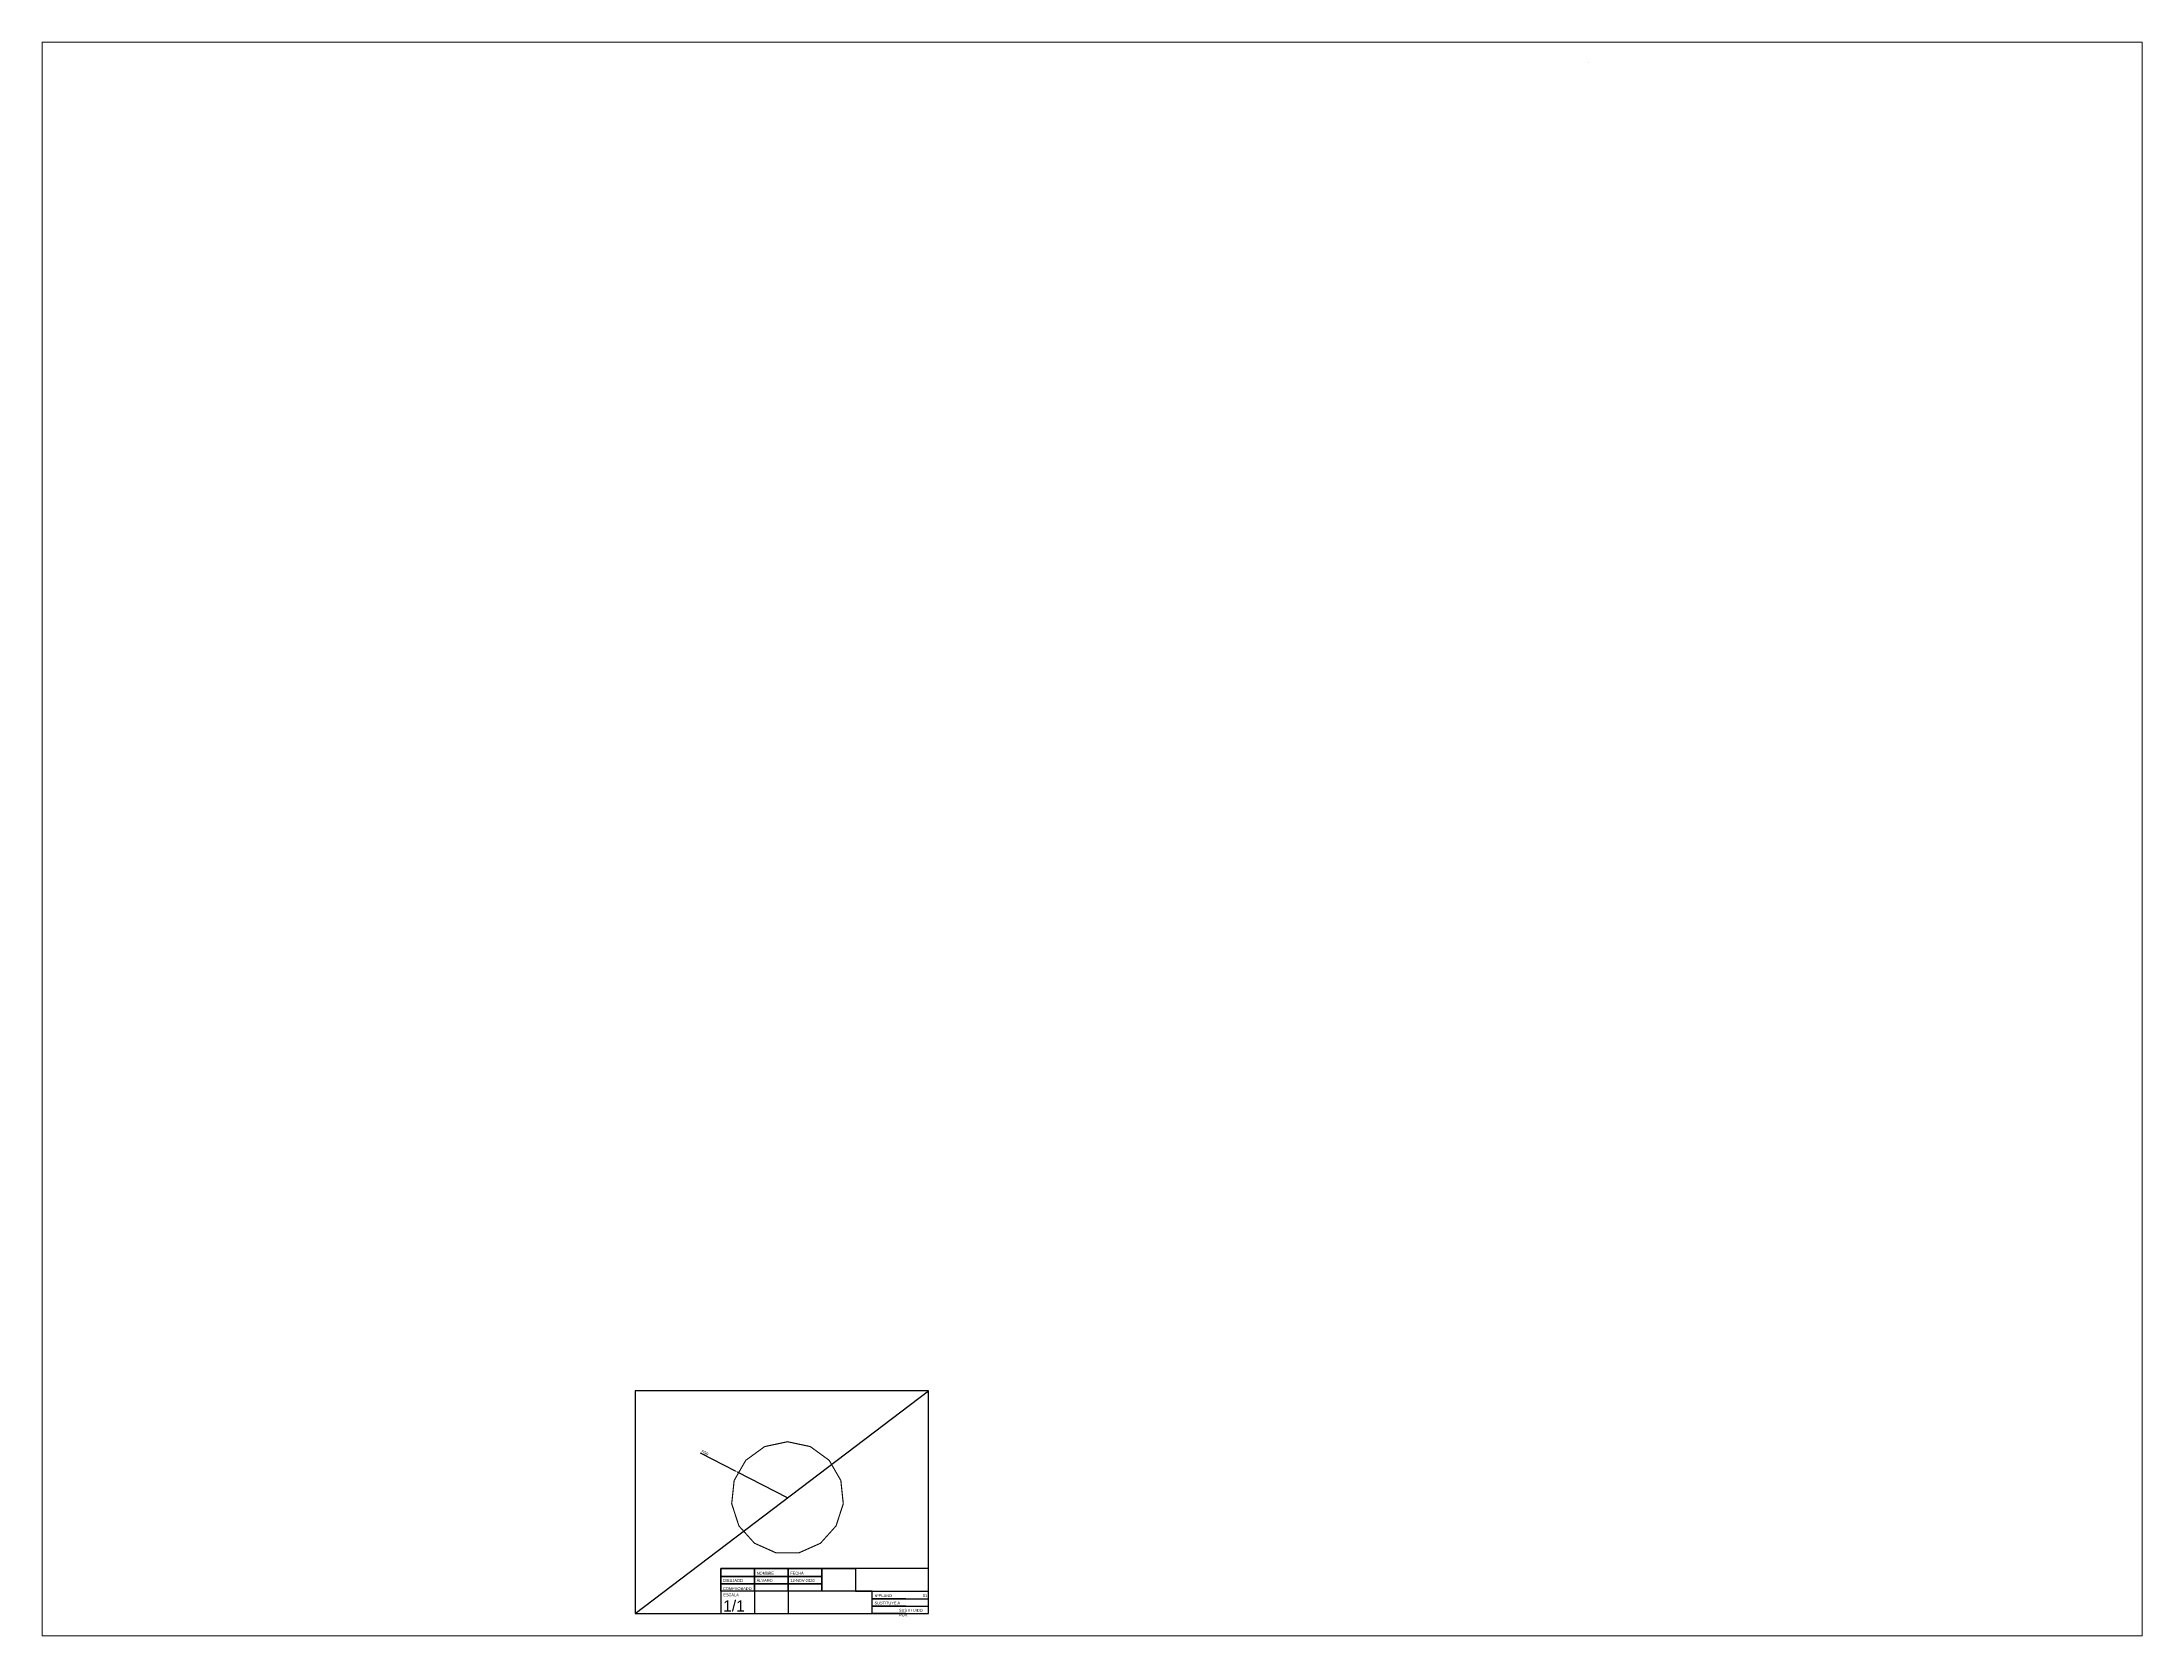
# Paper-space layout 'Presentación1' of a CAD drawing. Header units: millimetres. Extents: x 26 to 231, y 20 to 176.
# The model-space entities are those that its viewports show. They can reach past a viewport. Long polylines and large blocks are cut down to what shows.
import ezdxf

# ---------------------------------------------------------------- set-up
doc = ezdxf.new("R2010")
doc.units = ezdxf.units.MM
doc.layers.add('AUXILIAR', color=253, linetype='Continuous')
doc.styles.get("Standard").update_dxf_attribs({"font": 'ARIAL.TTF'})
doc.dimstyles.new('ISO-25', dxfattribs={"dimtxt": 2.5, "dimasz": 2.5, "dimexe": 1.25, "dimexo": 0.625, "dimtad": 1, "dimtxsty": 'Standard', "dimcen": 2.5, "dimadec": 0, "dimazin": 0, "dimtfac": 1, "dimtmove": 0, "dimatfit": 3, "dimfxl": 1, "dimarcsym": 0})

# ---------------------------------------------------------------- blocks, each defined once
blk = doc.blocks.new('cajetin_álvaro')
for p, q in [((588.7, 1381.6), (588.7, 1381.6)), ((588.7, 1381.6), (588.7, 1381.6)), ((588.7, 1381.6), (588.7, 1381.6)), ((588.7, 1381.6), (588.7, 1381.6)), ((588.7, 1381.6), (588.7, 1381.6)), ((-95, 40), (-65, 40)), ((-95, 20), (-95, 40)), ((-65, 40), (-65, 20)), ((-155, 20), (-155, 0)), ((-125, 20), (-125, 0)), ((-65, 20), (-95, 20)), ((-65, 20), (0, 20)), ((-50, 20), (-20, 20)), ((-50, 13), (-50, 20)), ((-50, 13), (-20, 13)), ((-50, 6.5), (-50, 13)), ((-20, 13), (-50, 13)), ((-50, 0), (-50, 6.5)), ((-50, 6.5), (-20, 6.5)), ((-50, 6.5), (-20, 6.5)), ((-50, 0), (-50, 6.5)), ((-20, 6.5), (-50, 6.5)), ((-20, 0), (-50, 0)), ((-20, 0), (-50, 0)), ((-20, 13), (0, 13)), ((-20, 6.5), (0, 6.5)), ((0, 13), (0, 13))]:
    blk.add_line(p, q)
for points in [[(-185, 0), (0, 0), (0, 40), (-185, 40)], [(-185, 40), (-155, 40), (-155, 33), (-185, 33)], [(-155, 40), (-125, 40), (-125, 33), (-155, 33)], [(-125, 40), (-95, 40), (-95, 33), (-125, 33)], [(-125, 40), (-95, 40), (-95, 33), (-125, 33)], [(-95, 40), (-95, 40), (-95, 20), (-95, 20)], [(-95, 40), (-95, 40), (-95, 40), (-95, 40)], [(-185, 33), (-155, 33), (-155, 26.5), (-185, 26.5)], [(-185, 26.5), (-155, 26.5), (-155, 20), (-185, 20)], [(-155, 20), (-185, 20), (-185, 26.5), (-155, 26.5)], [(-155, 33), (-155, 33), (-155, 33), (-155, 33)], [(-155, 33), (-125, 33), (-125, 26.5), (-155, 26.5)], [(-125, 20), (-155, 20), (-155, 26.5), (-125, 26.5)], [(-155, 26.5), (-155, 26.5), (-155, 20), (-155, 20)], [(-125, 33), (-95, 33), (-95, 26.5), (-125, 26.5)], [(-95, 20), (-125, 20), (-125, 26.5), (-95, 26.5)], [(-50, 20), (-125, 20), (-125, 0), (-50, 0)]]:
    blk.add_lwpolyline(points, close=True)
at = {"attachment_point": 1}
for s, width, gutter_width, heights, insert, char_height in [('COMPROBADO', 2, 12.5, [0], (-183.1, 23.5), 2.5), ('DIBUJADO', 2.294, 12.5, [0], (-183, 30.7), 2.5), ('ÁLVARO ', 2.294, 14.1, [2.93], (-153, 30.7), 2.5), ('NOMBRE', 2.294, 12.5, [0], (-153, 37.2), 2.5), ('12-NOV-2020 ', 2.294, 14.1, [2.93], (-123, 30.7), 2.5), ('FECHA', 2.294, 12.5, [0], (-123, 37.2), 2.5), ('ESCALA', 9.04, 12.5, [0], (-182.8, 17.9), 2.5), ('1/1', 2.294, 12.5, [0], (-183, 11.8), 10), ('NºPLANO', 2.294, 12.5, [0], (-48, 17.2), 2.5), ('01', 2.294, 12.5, [0], (-4.9, 17.2), 2.5)]:
    blk.add_mtext_dynamic_manual_height_columns(s, width=width, gutter_width=gutter_width, heights=heights, dxfattribs=dict(at, insert=insert, char_height=char_height))
note = blk.add_mtext_dynamic_manual_height_columns('SUSTITUYE ', width=2.294, gutter_width=18.1, heights=[3.86, 0], dxfattribs=dict(insert=(-48, 10.7), char_height=2.5, attachment_point=1))
for column, words in zip(note.columns.linked_columns, ['A']):
    column.text = words
note = blk.add_mtext_dynamic_manual_height_columns('SUSTITUIDO ', width=2.294, gutter_width=19.5, heights=[2.29, 0], dxfattribs=dict(insert=(-48, 4.2), char_height=2.5, attachment_point=1))
for column, words in zip(note.columns.linked_columns, ['POR']):
    column.text = words
blk = doc.blocks.new('*D4')
at = {"layer": 'AUXILIAR', "color": 0, "lineweight": -2}
for p, q in [((977.7, 1892.6), (1008.8, 1876.6)), ((1055.4, 1852.6), (1011, 1875.5))]:
    blk.add_line(p, q, dxfattribs=at)
at = {"layer": 'AUXILIAR', "color": 0}
blk.add_solid([(1009, 1877), (1008.6, 1876.3), (1011, 1875.5)], dxfattribs=at)
at = {"layer": 'Defpoints', "color": 0}
for p in [(1011, 1875.5), (1055.4, 1852.6)]:
    blk.add_point(p, dxfattribs=at)
at = {"layer": 'AUXILIAR', "color": 0, "insert": (981.8, 1892.7), "char_height": 2.5, "attachment_point": 5, "rotation": 332.7316}
blk.add_mtext('R50', dxfattribs=at)

msp = doc.modelspace()

# ---------------------------------------------------------------- linework, layer by layer
msp.add_lwpolyline([(919.624, 1749.476), (1181.034, 1749.476), (1181.034, 1947.886), (919.624, 1947.886)], close=True)
at = {"const_width": 1}
msp.add_lwpolyline([(1055.45, 1902.568), (1035.113, 1898.245), (1018.293, 1886.024), (1007.897, 1868.019), (1005.724, 1847.341), (1012.149, 1827.568), (1026.061, 1812.117), (1045.054, 1803.661), (1065.846, 1803.661), (1084.839, 1812.117), (1098.751, 1827.568), (1105.176, 1847.341), (1103.003, 1868.019), (1092.607, 1886.024), (1075.787, 1898.245), (1055.45, 1902.568)], dxfattribs=at)
at = {"layer": 'AUXILIAR'}
msp.add_line((919.624, 1749.476), (1181.034, 1947.886), dxfattribs=at)

# ---------------------------------------------------------------- block references
msp.add_blockref('cajetin_álvaro', (1181.034, 1749.476))
msp.add_blockref('cajetin_álvaro', (1181.034, 1749.476))
msp.add_blockref('cajetin_álvaro', (1181.034, 1749.476))

# ---------------------------------------------------------------- dimensions: what is measured, and where the dimension line sits
dim = msp.add_radius_dim(center=(1055.45, 1852.568), mpoint=(1011.006, 1875.476), dimstyle='ISO-25', dxfattribs=at)
dim.commit()
dim.dimension.update_dxf_attribs({"geometry": '*D4', "text_midpoint": (980.939, 1890.974), "dimtype": 164})

psp = doc.layouts.new('Presentación1')

# ---------------------------------------------------------------- viewports
at = {"layer": '0'}
psp.add_viewport(center=(128.5, 97.5), size=(205.6, 156), view_center_point=(1326.869, 2439.599), view_height=1420.21519, dxfattribs=at)

doc.saveas('drawing.dxf')
